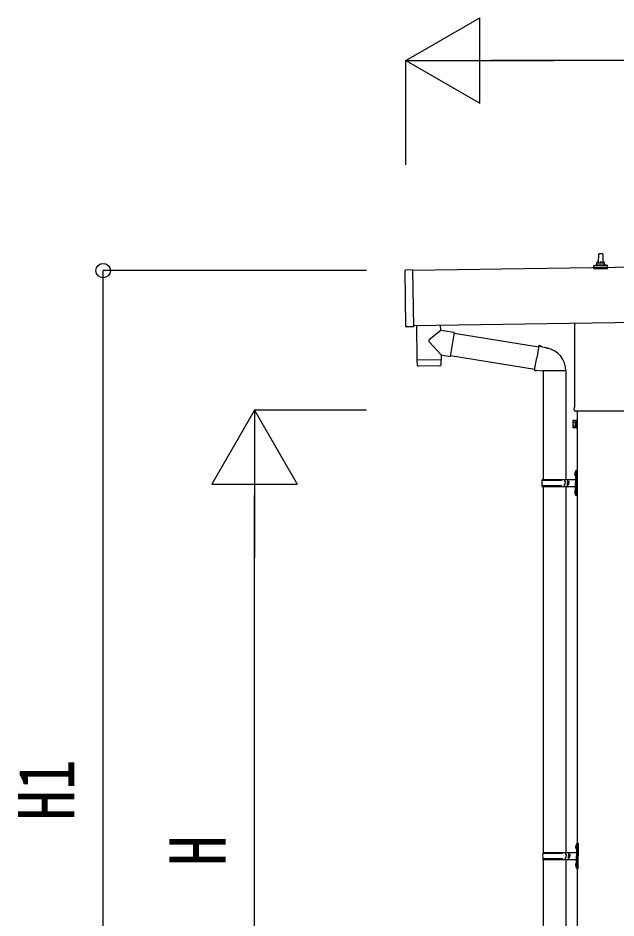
# Model space of a CAD drawing. Units: millimetres, scale not verified. Extents: x -18922 to 18922, y -13365 to 13365.
# Drawn here: x -7768 to -6188, y -4104 to -1726 of the extents above; entities that cross this region are included whole.
import ezdxf
from ezdxf.enums import TextEntityAlignment as Align

# ---------------------------------------------------------------- set-up
doc = ezdxf.new("R2010")
doc.units = ezdxf.units.MM
doc.header["$LTSCALE"] = 50
for name, color, linetype in [('0-5_YKK_13', 4, 'Continuous'), ('0-6_YKK_A1', 4, 'Continuous'), ('0-7_YKK_D', 6, 'Continuous')]:
    doc.layers.add(name, color=color, linetype=linetype)
doc.styles.add('ＭＳ ゴシック', font='')
doc.styles.get('ＭＳ ゴシック').set_extended_font_data('MS Gothic')

msp = doc.modelspace()

# ---------------------------------------------------------------- linework, layer by layer
at = {"layer": '0-5_YKK_13'}
for p, q in [((-6234.51, -2373.24), (-6233.79, -2349.71)), ((-6232.79, -2348.74), (-6224.24, -2348.74)), ((-6223.24, -2349.71), (-6222.51, -2373.24)), ((-6238.51, -2377.45), (-6238.51, -2373.24)), ((-6237.51, -2373.24), (-6219.51, -2373.24)), ((-6218.51, -2377.45), (-6218.51, -2373.24)), ((-6743.5, -2541.04), (-6745.61, -2393.05)), ((-6725.63, -2391.77), (-6744.62, -2392.04)), ((-6246.76, -2388.74), (-6246.76, -2381.03)), ((-6210.26, -2388.74), (-6246.76, -2388.74)), ((-6246.38, -2380.24), (-6210.64, -2380.24)), ((-6246, -2380.05), (-6239.28, -2378.42)), ((-6238.89, -2378.24), (-6218.13, -2378.24)), ((-6211.03, -2380.05), (-6217.75, -2378.42)), ((-6210.26, -2388.74), (-6210.26, -2381.03)), ((-6651.35, -2551.44), (-6651.56, -2537.14)), ((-6296.81, -2752.73), (-6296.81, -2532.08)), ((-6651.35, -2551.44), (-6681.13, -2575.68)), ((-6615.86, -2557.18), (-6651.35, -2551.44)), ((-6615.86, -2557.18), (-6626.02, -2620.07)), ((-6616.15, -2559.01), (-6392.38, -2594.64)), ((-6650.43, -2616.12), (-6681.3, -2583.01)), ((-6392.06, -2592.82), (-6390.92, -2590.84)), ((-6390.92, -2590.84), (-6387.36, -2591.46)), ((-6387.36, -2591.46), (-6386.94, -2593.81)), ((-6392.06, -2592.82), (-6397.59, -2624.18)), ((-6372.43, -2596.63), (-6370.74, -2598.26)), ((-6370.74, -2598.26), (-6368.63, -2598.71)), ((-6714.24, -2630.05), (-6713.82, -2643.1)), ((-6709.75, -2628.98), (-6709.72, -2629.98)), ((-6654.76, -2628.2), (-6654.76, -2629.2)), ((-6650.43, -2616.12), (-6626.02, -2620.07)), ((-6650.43, -2616.12), (-6650.26, -2628.13)), ((-6625.73, -2618.24), (-6402.8, -2653.73)), ((-6403.12, -2655.55), (-6397.59, -2624.18)), ((-6653.24, -2645.18), (-6710.78, -2646)), ((-6403.12, -2655.55), (-6402.73, -2657.8)), ((-6403.12, -2655.55), (-6397.97, -2656.37)), ((-6402.73, -2657.8), (-6399.16, -2658.43)), ((-6399.16, -2658.43), (-6397.97, -2656.37)), ((-6397.97, -2656.37), (-6383.37, -2658.68)), ((-6383.37, -2658.68), (-6381.16, -2657.7)), ((-6320.86, -2658.09), (-6382.05, -2658.09)), ((-6381.01, -2658.09), (-6381.01, -2945.51)), ((-6321.01, -2658.09), (-6321.01, -2945.51)), ((-6298.51, -2761.5), (-6298.51, -2756)), ((-6160.58, -2765), (-6296.45, -2765)), ((-6302.51, -2791), (-6301.75, -2789.69)), ((-6302.51, -2791), (-6302.51, -2808)), ((-6295.51, -2794.59), (-6301.75, -2794.59)), ((-6295.51, -2804.41), (-6301.75, -2804.41)), ((-6302.51, -2808), (-6301.75, -2809.31)), ((-6295.51, -2809.31), (-6301.75, -2809.31)), ((-6293.01, -2808.7), (-6295.51, -2808.7)), ((-6295.01, -2922.51), (-6292.01, -2921.01)), ((-6295.01, -2922.51), (-6295.01, -2954.51)), ((-6292.01, -2921.01), (-6292.01, -2954.51)), ((-6292.01, -2921.01), (-6291.01, -2921.01)), ((-6291.01, -2921.01), (-6291.01, -2954.51)), ((-6384.01, -2947.51), (-6333.68, -2947.51)), ((-6383.01, -2945.51), (-6297.01, -2945.51)), ((-6383.01, -2945.51), (-6383.01, -2947.51)), ((-6324.01, -2945.51), (-6324.01, -2950.01)), ((-6316.01, -2945.51), (-6316.01, -2954.51)), ((-6297.31, -2928.36), (-6295.27, -2929.36)), ((-6296.04, -2926.36), (-6295.41, -2926.36)), ((-6296.04, -2926.36), (-6296.04, -2934.66)), ((-6296.04, -2934.66), (-6295.41, -2934.66)), ((-6295.41, -2926.36), (-6295.41, -2934.66)), ((-6295.41, -2926.36), (-6295.01, -2926.76)), ((-6295.41, -2934.66), (-6295.01, -2934.26)), ((-6295.27, -2929.36), (-6294.66, -2930.51)), ((-6295.01, -2926.76), (-6295.01, -2934.26)), ((-6384.01, -2961.51), (-6333.68, -2961.51)), ((-6383.01, -2963.51), (-6383.01, -2961.51)), ((-6383.01, -2963.51), (-6297.01, -2963.51)), ((-6381.01, -2963.51), (-6381.01, -3931)), ((-6324.01, -2950.01), (-6322.01, -2950.01)), ((-6324.01, -2963.51), (-6324.01, -2959.01)), ((-6324.01, -2959.01), (-6322.01, -2959.01)), ((-6322.01, -2950.01), (-6322.01, -2954.51)), ((-6322.01, -2959.01), (-6322.01, -2954.51)), ((-6321.01, -2963.51), (-6321.01, -3931)), ((-6316.01, -2950.01), (-6313.01, -2950.01)), ((-6316.01, -2963.51), (-6316.01, -2954.51)), ((-6316.01, -2959.01), (-6313.01, -2959.01)), ((-6313.01, -2950.01), (-6313.01, -2954.51)), ((-6313.01, -2959.01), (-6313.01, -2954.51)), ((-6295.01, -2986.51), (-6295.01, -2954.51)), ((-6292.01, -2988.01), (-6292.01, -2954.51)), ((-6291.01, -2988.01), (-6291.01, -2954.51)), ((-6297.31, -2976.36), (-6295.27, -2977.36)), ((-6296.04, -2974.36), (-6295.41, -2974.36)), ((-6296.04, -2974.36), (-6296.04, -2982.66)), ((-6296.04, -2982.66), (-6295.41, -2982.66)), ((-6295.41, -2974.36), (-6295.41, -2982.66)), ((-6295.41, -2974.36), (-6295.01, -2974.76)), ((-6295.41, -2982.66), (-6295.01, -2982.26)), ((-6295.27, -2977.36), (-6294.66, -2978.51)), ((-6295.01, -2974.76), (-6295.01, -2982.26)), ((-6295.01, -2986.51), (-6292.01, -2988.01)), ((-6292.01, -2988.01), (-6291.01, -2988.01)), ((-6294.81, -3913.85), (-6292.77, -3914.85)), ((-6293.54, -3911.85), (-6292.91, -3911.85)), ((-6293.54, -3911.85), (-6293.54, -3920.15)), ((-6293.54, -3920.15), (-6292.91, -3920.15)), ((-6292.91, -3911.85), (-6292.91, -3920.15)), ((-6292.91, -3911.85), (-6292.51, -3912.25)), ((-6292.91, -3920.15), (-6292.51, -3919.75)), ((-6292.77, -3914.85), (-6292.16, -3916)), ((-6292.51, -3908), (-6289.51, -3906.5)), ((-6292.51, -3908), (-6292.51, -3940)), ((-6292.51, -3912.25), (-6292.51, -3919.75)), ((-6289.51, -3906.5), (-6289.51, -3940)), ((-6289.51, -3906.5), (-6288.51, -3906.5)), ((-6288.51, -3906.5), (-6288.51, -3940)), ((-6381.51, -3933), (-6331.18, -3933)), ((-6381.51, -3947), (-6331.18, -3947)), ((-6380.51, -3931), (-6294.51, -3931)), ((-6380.51, -3931), (-6380.51, -3933)), ((-6380.51, -3949), (-6380.51, -3947)), ((-6321.51, -3931), (-6321.51, -3935.5)), ((-6321.51, -3935.5), (-6319.51, -3935.5)), ((-6321.51, -3949), (-6321.51, -3944.5)), ((-6321.51, -3944.5), (-6319.51, -3944.5)), ((-6319.51, -3935.5), (-6319.51, -3940)), ((-6319.51, -3944.5), (-6319.51, -3940)), ((-6313.51, -3931), (-6313.51, -3940)), ((-6313.51, -3935.5), (-6310.51, -3935.5)), ((-6313.51, -3949), (-6313.51, -3940)), ((-6313.51, -3944.5), (-6310.51, -3944.5)), ((-6310.51, -3935.5), (-6310.51, -3940)), ((-6310.51, -3944.5), (-6310.51, -3940)), ((-6292.51, -3972), (-6292.51, -3940)), ((-6289.51, -3973.5), (-6289.51, -3940)), ((-6288.51, -3973.5), (-6288.51, -3940)), ((-6381.01, -3948.99), (-6381.01, -4853.5)), ((-6380.51, -3949), (-6294.51, -3949)), ((-6321.01, -3948.99), (-6321.01, -4853.5)), ((-6294.81, -3961.85), (-6292.77, -3962.85)), ((-6293.54, -3959.85), (-6292.91, -3959.85)), ((-6293.54, -3959.85), (-6293.54, -3968.15)), ((-6293.54, -3968.15), (-6292.91, -3968.15)), ((-6292.91, -3959.85), (-6292.91, -3968.15)), ((-6292.91, -3959.85), (-6292.51, -3960.25)), ((-6292.91, -3968.15), (-6292.51, -3967.75)), ((-6292.77, -3962.85), (-6292.16, -3964)), ((-6292.51, -3960.25), (-6292.51, -3967.75)), ((-6292.51, -3972), (-6289.51, -3973.5)), ((-6289.51, -3973.5), (-6288.51, -3973.5))]:
    msp.add_line(p, q, dxfattribs=at)
for points in [[(-6725.63, -2391.77), (-6723.49, -2541.75), (-6742.48, -2542.02)], [(-6715.55, -2538.06), (-6714.25, -2629.05), (-6650.26, -2628.13)], [(-6392.06, -2592.82), (-6386.94, -2593.81), (-6372.43, -2596.63)], [(-6650.29, -2642.19), (-6650.24, -2629.13), (-6714.24, -2630.05)], [(-6295.51, -2809.31), (-6295.51, -2789.69), (-6301.75, -2789.69)], [(-6295.51, -2808.7), (-6295.51, -2790.3), (-6293.01, -2790.3)], [(-6297.31, -2932.66), (-6295.27, -2931.66), (-6294.66, -2930.51)], [(-6297.31, -2980.66), (-6295.27, -2979.66), (-6294.66, -2978.51)], [(-6294.81, -3918.15), (-6292.77, -3917.15), (-6292.16, -3916)], [(-6294.81, -3966.15), (-6292.77, -3965.15), (-6292.16, -3964)]]:
    msp.add_lwpolyline(points, dxfattribs=at)
msp.add_lwpolyline([(-6293.01, -2810), (-6293.01, -2789), (-6291.01, -2789), (-6291.01, -2810)], close=True, dxfattribs=at)
for centre, radius, start, end in [((-6232.79, -2349.74), 1, 90, 178.60509), ((-6224.24, -2349.74), 1, 1.39491, 90), ((-6239.51, -2377.45), 1, 283.62699, 0), ((-6234.43, -2373.87), 4.13, 90, 171.17633), ((-6237.51, -2374.24), 1, 90, 180), ((-6225.18, -2373.24), 4.83, 133.60282, 180), ((-6231.85, -2373.24), 4.83, 0, 46.39718), ((-6222.6, -2373.87), 4.13, 8.82367, 90), ((-6219.51, -2374.24), 1, 0, 90), ((-6217.51, -2377.45), 1, 180, 256.37301), ((-6744.61, -2393.04), 1, 90.81845, 180.81845), ((-6245.76, -2381.03), 1, 103.62699, 180), ((-6211.26, -2381.03), 1, 0, 76.37301), ((-6742.5, -2541.02), 1, 180.81845, 270.81845), ((-6677.81, -2579.43), 5, 131.47396, 225.79244), ((-6381.16, -2657.7), 60.3, 359.62495, 78), ((-6710.82, -2643), 3, 181.81845, 270.86677), ((-6653.29, -2642.18), 3, 270.81845, 359.81845), ((-6294.51, -2756), 4, 125.09963, 180), ((-6294.51, -2761.5), 4, 180, 194.47751), ((-6294.51, -2761.5), 4, 194.47751, 241.04498), ((-6298.17, -2792.14), 4.34, 145.61575, 214.38425), ((-6298.17, -2806.86), 4.34, 145.61575, 214.38425), ((-6286.27, -2799.5), 16.24, 162.41205, 197.58795), ((-6335.26, -2954.51), 49.25, 171.82876, 180.00002), ((-6333.68, -2945.51), 2, 270, 359.99998), ((-6291.71, -2930.51), 6, 136.21765, 223.78235), ((-6297.01, -2943.51), 2, 270, 359.99998), ((-6335.26, -2954.51), 49.25, 180.00002, 188.17127), ((-6333.68, -2963.51), 2, 0.00005, 90.00004), ((-6297.01, -2965.51), 2, 0.00005, 90.00004), ((-6291.71, -2978.51), 6, 136.21765, 223.78235), ((-6289.21, -3916), 6, 136.21765, 223.78235), ((-6332.76, -3940), 49.25, 171.82876, 180.00002), ((-6332.76, -3940), 49.25, 180.00002, 188.17127), ((-6331.18, -3931), 2, 270, 359.99998), ((-6331.18, -3949), 2, 0.00005, 90.00004), ((-6294.51, -3929), 2, 270, 359.99998), ((-6289.21, -3964), 6, 136.21765, 223.78235), ((-6294.51, -3951), 2, 0.00005, 90.00004)]:
    msp.add_arc(centre, radius, start, end, dxfattribs=at)
at = {"layer": '0-6_YKK_A1'}
for p, q in [((-1338.57, -2316.23), (-6725.61, -2393.16)), ((-6723.54, -2538.17), (-1336.5, -2461.21)), ((-6291.01, -2765), (-6291.01, -5562.5))]:
    msp.add_line(p, q, dxfattribs=at)
at = {"layer": '0-7_YKK_D'}
for p, q in [((-6743.1, -1838.68), (-6548.25, -1726.18)), ((-6548.25, -1951.18), (-6548.25, -1726.18)), ((-6743.1, -2114.45), (-6743.1, -1837.68)), ((-6743.1, -1838.68), (-6548.25, -1951.18)), ((-6743.1, -1838.68), (-6353.39, -1838.68)), ((3852.91, -1838.68), (-6518.1, -1838.68)), ((-6847.03, -2393.49), (-7544.1, -2393.49)), ((-7543.1, -5062.5), (-7543.1, -2393.49)), ((-7143.1, -2762.5), (-7255.6, -2957.36)), ((-6847.03, -2762.5), (-7144.1, -2762.5)), ((-7143.1, -2762.5), (-7030.6, -2957.36)), ((-7143.1, -2762.5), (-7143.1, -3152.21)), ((-7255.6, -2957.36), (-7030.6, -2957.36)), ((-7143.1, -4837.5), (-7143.1, -2987.5))]:
    msp.add_line(p, q, dxfattribs=at)
msp.add_circle((-7543.1, -2393.49), 19.12, dxfattribs=at)

# ---------------------------------------------------------------- texts
at = {"layer": '0-7_YKK_D', "style": 'ＭＳ ゴシック', "width": 0.8}
for s, p in [('H1', (-7575.1, -3846.8)), ('H', (-7175.1, -3966.5))]:
    msp.add_text(s, height=148.5, rotation=90, dxfattribs=at).set_placement(p, align=Align.BOTTOM_LEFT)

doc.saveas('drawing.dxf')
